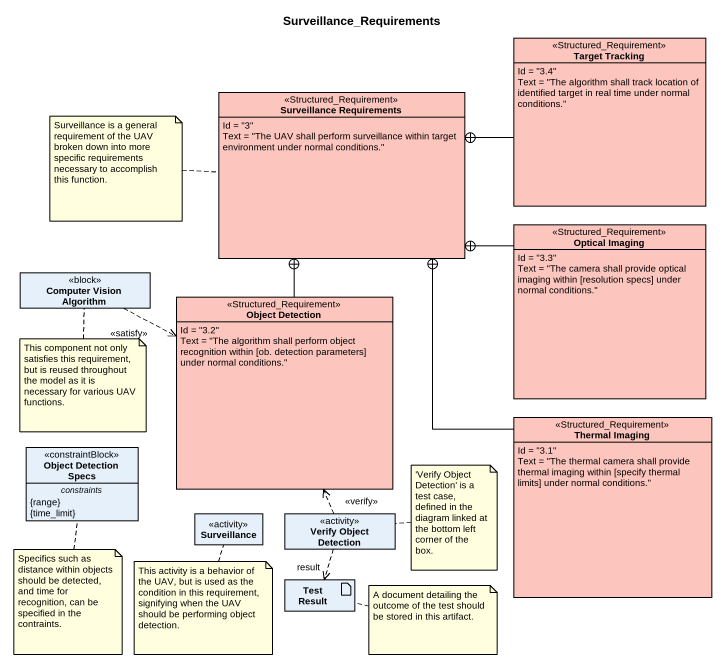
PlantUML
@startuml
title Surveillance_Requirements
allowmixing
hide circle
hide empty members
class "Target Tracking" as Target_Tracking <<Structured_Requirement>> #FCC6BE {
  Id = "3.4"
  Text = "The algorithm shall track location of identified target in real time under normal conditions."
}
class "Surveillance Requirements" as Surveillance_Requirements <<Structured_Requirement>> #FCC6BE {
  Id = "3"
  Text = "The UAV shall perform surveillance within target environment under normal conditions."
}
class "Optical Imaging" as Optical_Imaging <<Structured_Requirement>> #FCC6BE {
  Id = "3.3"
  Text = "The camera shall provide optical imaging within [resolution specs] under normal conditions."
}
class "Computer Vision Algorithm" as Computer_Vision_Algorithm <<block>>
class "Object Detection" as Object_Detection <<Structured_Requirement>> #FCC6BE {
  Id = "3.2"
  Text = "The algorithm shall perform object recognition within [ob. detection parameters] under normal conditions."
}
class "Thermal Imaging" as Thermal_Imaging <<Structured_Requirement>> #FCC6BE {
  Id = "3.1"
  Text = "The thermal camera shall provide thermal imaging within [specify thermal limits] under normal conditions."
}
class "Object Detection Specs" as Object_Detection_Specs <<constraintBlock>> {
  -- constraints --
  {range}
  {time_limit}
}
class Surveillance <<activity>>
class "Verify Object Detection" as Verify_Object_Detection <<activity>>
artifact "Test Result" as Test_Result
Target_Tracking -left-+ Surveillance_Requirements
Optical_Imaging -left-+ Surveillance_Requirements
Computer_Vision_Algorithm .right.> Object_Detection : <<satisfy>>
Object_Detection -up-+ Surveillance_Requirements
Thermal_Imaging -up-+ Surveillance_Requirements
Verify_Object_Detection .up.> Object_Detection : <<verify>>
Verify_Object_Detection ..> Test_Result : result
note left of Surveillance_Requirements : Surveillance is a general requirement of the UAV broken down into more specific requirements necessary to accomplish this function.
note bottom of Computer_Vision_Algorithm : This component not only satisfies this requirement, but is reused throughout the model as it is necessary for various UAV functions.
note right of Verify_Object_Detection : 'Verify Object Detection' is a test case, defined in the diagram linked at the bottom left corner of the box.
note bottom of Object_Detection_Specs : Specifics such as distance within objects should be detected, and time for recognition, can be specified in the contraints.
note bottom of Surveillance : This activity is a behavior of the UAV, but is used as the condition in this requirement, signifying when the UAV should be performing object detection.
note right of Test_Result : A document detailing the outcome of the test should be stored in this artifact.
@enduml
